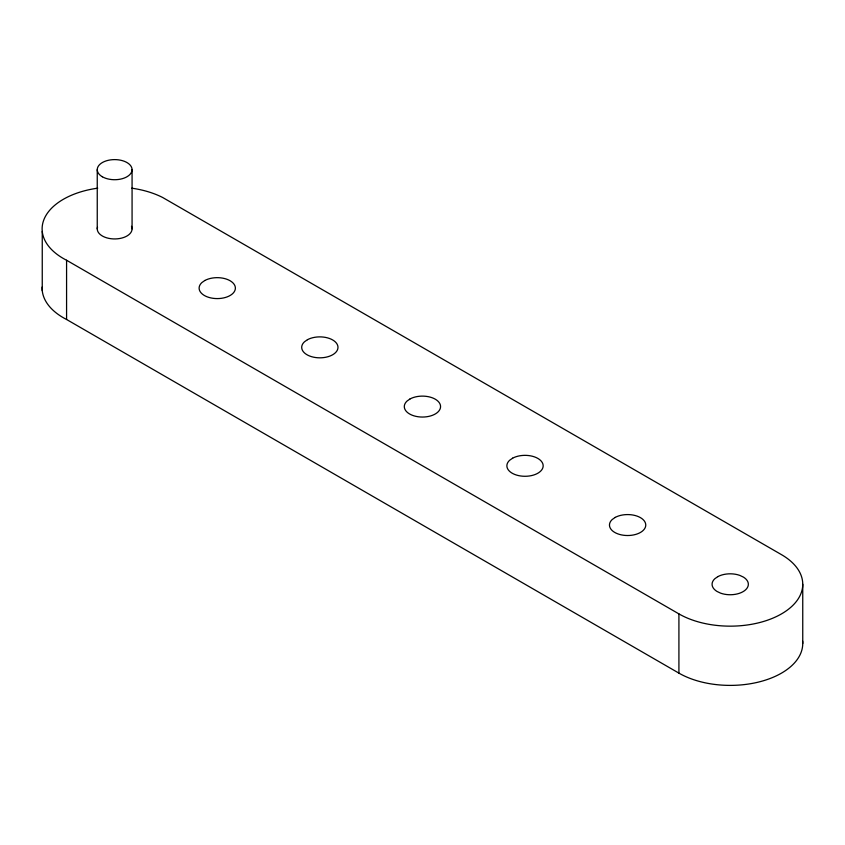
<?xml version="1.0" encoding="UTF-8"?>
<svg xmlns="http://www.w3.org/2000/svg" width="845" height="845" viewBox="0 0 845 845"><rect width="100%" height="100%" fill="white"/><g stroke="black" fill="none" stroke-linecap="round" stroke-linejoin="round"><path stroke-width="1.27" d="M97.735 188.171A72.543 41.88 0 0 0 44.278 218.749A72.543 41.88 0 0 0 66.575 260.249L678.915 613.893A72.543 41.88 0 0 0 781.498 613.893A72.543 41.88 0 0 0 781.498 554.658L162.747 197.54A72.543 41.88 0 0 0 131.778 188.192M42.144 287.025A72.543 41.88 0 0 0 66.575 319.484L678.915 673.127A72.543 41.88 0 0 0 759.898 681.725A72.543 41.88 0 0 0 802.623 641.08M802.75 584.275L802.75 643.51M678.915 613.893L678.915 673.127M132.073 169.665L132.073 228.889M97.249 169.665L97.249 228.889M66.575 260.249L66.575 319.484M42.25 231.435L42.25 290.669M131.471 226.291A17.407 10.055 0 0 1 115.416 238.934A17.407 10.055 0 0 1 97.513 227.147M204.87 280.477L201.86 282.589A18.136 10.467 0 0 0 215.063 298.517A18.136 10.467 0 0 0 234.487 284.881A18.136 10.467 0 0 0 204.87 280.477M307.453 339.701L304.453 341.813A18.136 10.467 0 0 0 317.657 357.752A18.136 10.467 0 0 0 337.081 344.105A18.136 10.467 0 0 0 307.453 339.701M410.047 398.935L407.047 401.048A18.136 10.467 0 0 0 420.24 416.976A18.136 10.467 0 0 0 439.675 403.34A18.136 10.467 0 0 0 410.047 398.935M512.64 458.17L509.63 460.271A18.136 10.467 0 0 0 522.833 476.21A18.136 10.467 0 0 0 542.268 462.564A18.136 10.467 0 0 0 512.64 458.17M615.234 517.393L612.224 519.506A18.136 10.467 0 0 0 625.427 535.445A18.136 10.467 0 0 0 644.862 521.798A18.136 10.467 0 0 0 615.234 517.393M717.827 576.628L714.817 578.74A18.136 10.467 0 0 0 716.961 591.426L720.616 593.158A18.136 10.467 0 0 0 744.213 590.93A18.136 10.467 0 0 0 743.452 577.124L739.797 575.392A18.136 10.467 0 0 0 717.827 576.628M102.351 176.774A17.407 10.055 0 0 0 131.471 172.264A17.407 10.055 0 0 0 110.156 159.948A17.407 10.055 0 0 0 102.351 176.774"/></g></svg>
